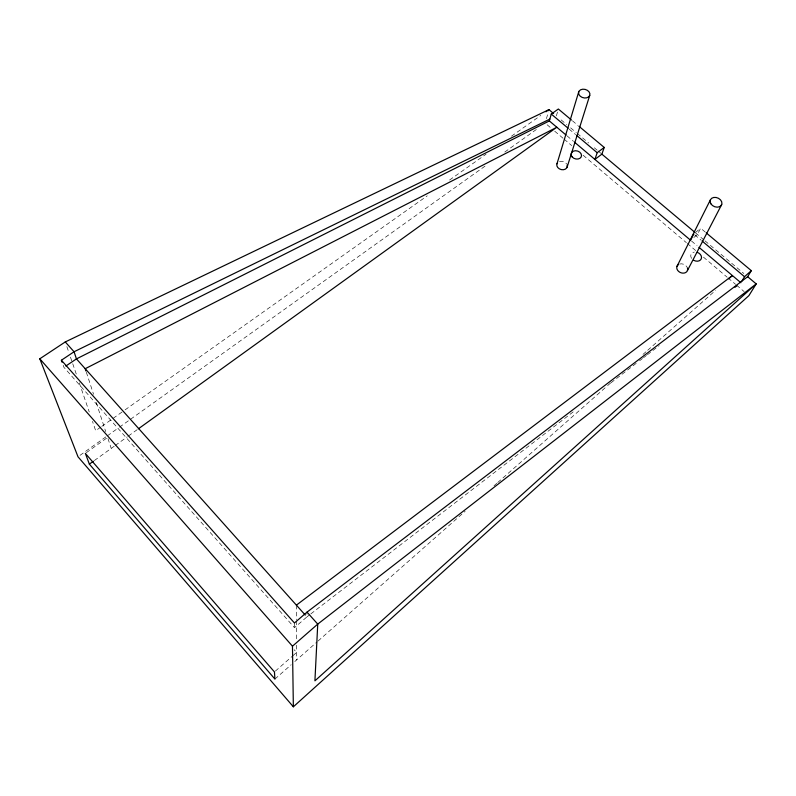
<?xml version="1.0" encoding="UTF-8"?>
<svg xmlns="http://www.w3.org/2000/svg" width="796" height="796" viewBox="0 0 796 796"><rect width="100%" height="100%" fill="white"/><g stroke="black" fill="none" stroke-linecap="round" stroke-linejoin="round"><path stroke-width="0.6" stroke-dasharray="3.98 2.98" d="M63.202 365.294L63.919 367.314L294.49 627.676L306.918 616.91L307.017 612.124M546.464 118.654L548.325 111.898M556.384 115.898L557.697 111.311M705.316 232.133L700.629 228.203L697.435 234.482L691.445 239.516M274.918 679.068L291.177 664.73M294.799 661.546L317.087 641.875M318.022 641.059L465.143 511.281M494.008 485.819L496.803 483.351M497.739 482.535L606.681 386.438M607.617 385.612L611.338 382.329M642.999 354.399L646.73 351.116M647.655 350.3L715.634 290.341M275.356 671.108L291.963 656.531M292.888 655.715L296.57 652.471L294.122 649.685M695.455 232.531L700.629 228.203M306.918 616.91L309.863 614.641M310.848 613.885L573.608 411.562M611 382.767L638.551 361.543M639.536 360.787L642.491 358.518M643.476 357.752L646.422 355.484M647.407 354.727L659.217 345.633M94.336 460.556L114.226 446.228M115.231 445.501L127.33 436.785M128.335 436.059L137.409 429.512M80.018 455.342L106.316 436.566M107.321 435.85L118.445 427.9M119.46 427.183L129.569 419.96M130.584 419.233L486.565 165.041M504.773 152.046L538.146 128.216M86.306 452.675L106.654 438.128M100.744 427.104L95.679 430.696L92.475 421.353M101.759 426.387L124.067 410.587M125.081 409.87L427.263 195.826M449.571 180.025L486.077 154.175M511.43 136.215L540.832 115.39M572.394 120.773L578.015 125.479M561.12 119.878L566.812 124.664M570.603 127.848L576.284 132.624M577.239 133.429L588.612 142.981M594.294 147.767L597.139 150.155M598.085 150.951L600.93 153.339M695.545 232.89L704.072 240.064M705.017 240.86L743.872 273.525M569.07 129.051L575.637 134.574M694.679 234.77L701.256 240.302M567.041 135.877L573.538 141.37M691.515 241.019L697.087 245.735M547.121 124.763L550.912 127.967M554.693 131.181L563.22 138.395M564.175 139.201L571.747 145.618M583.12 155.24L686.381 242.68M687.326 243.486L695.853 250.7M703.435 257.118L727.116 277.177M728.061 277.973L735.643 284.391M736.589 285.197L744.17 291.615M66.864 346.618L68.874 352.459M70.466 357.125L76.476 374.647M79.272 382.816L89.271 412.01M86.346 372.21L93.57 394.338M96.226 402.497L105.719 431.611M107.977 438.536L111.201 448.407M294.45 622.979L294.49 627.676M296.401 605.139L296.45 619.706M296.46 620.92L296.53 640.342M296.55 645.198L296.6 659.944M559.479 161.568A5.343 4.139 16 0 1 566.623 163.976M691.644 258.441A5.592 4.378 24.1 0 1 694.361 252.053M679.605 264.053A5.632 4.448 24 0 1 687.505 268.192"/><path stroke-width="1.19" d="M65.849 366.021L76.446 358.906L549.34 120.932L551.26 114.057L558.354 109.012L571.458 119.997M556.981 163.807L578.752 91.759M567.09 167.22L589.737 95.411A5.791 4.288 15.7 0 0 582.781 89.202A5.791 4.288 15.7 0 0 580.194 96.177A5.791 4.288 15.7 0 0 589.737 95.411M604.224 147.439L597.189 152.713L594.891 159.399L601.875 154.145L604.224 147.439L578.951 126.266M676.978 266.381L710.311 200.015M693.734 233.974L690.59 240.243L574.463 142.156M687.436 270.56L721.733 204.482M741.862 281.127L744.519 276.71L751.315 270.66L706.261 232.92M549.857 119.092L74.058 351.762L61.392 360.23L294.45 622.979L307.017 612.124L747.663 276.71L751.315 270.66M553.598 113.549L548.951 109.639L65.272 341.942L39.8 358.797L77.998 456.785L293.356 706.798L748.907 295.624L756.2 283.893L747.663 276.71M728.668 278.839L732.4 275.555L296.401 605.139M293.356 706.798L292.47 646.193L317.743 624.104L756.2 283.893L314.918 680.839L317.743 624.104L307.017 612.124M734.997 287.286L736.967 285.764M89.371 464.138L85.341 453.362L274.441 671.923L274.918 679.068L89.371 464.138L93.341 461.272M138.424 428.785L556.832 127.251L85.212 368.717L85.968 371.045M545.907 111.798L548.951 109.639M601.875 154.145L694.6 232.094M551.26 114.057L568.135 128.256M576.573 135.36L597.189 152.713M702.201 241.098L744.519 276.71M549.34 120.932L566.115 135.091M698.948 247.297L740.897 282.739M65.272 341.942L74.058 351.762L76.446 358.906L305.296 615.099M39.8 358.797L292.47 646.193M61.392 360.23L62.108 362.26M567.13 165.051A5.343 4.139 16 0 1 561.26 169.598A5.343 4.139 16 0 1 557.528 162.862M697.147 252.322A5.592 4.378 24.1 0 1 701.256 258.829A5.592 4.378 24.1 0 1 693.764 260.312M687.505 268.192A5.632 4.448 24 0 1 684.381 273.018A5.632 4.448 24 0 1 677.645 270.332A5.632 4.448 24 0 1 678.451 264.58M572.195 156.991A5.303 4.07 16.4 0 0 581.14 157.031A5.303 4.07 16.4 0 0 575.578 150.733A5.303 4.07 16.4 0 0 572.195 156.991M710.858 203.776A6.129 4.647 23.1 0 0 721.126 205.547A6.129 4.647 23.1 0 0 716.072 197.468A6.129 4.647 23.1 0 0 710.858 203.776"/></g></svg>
